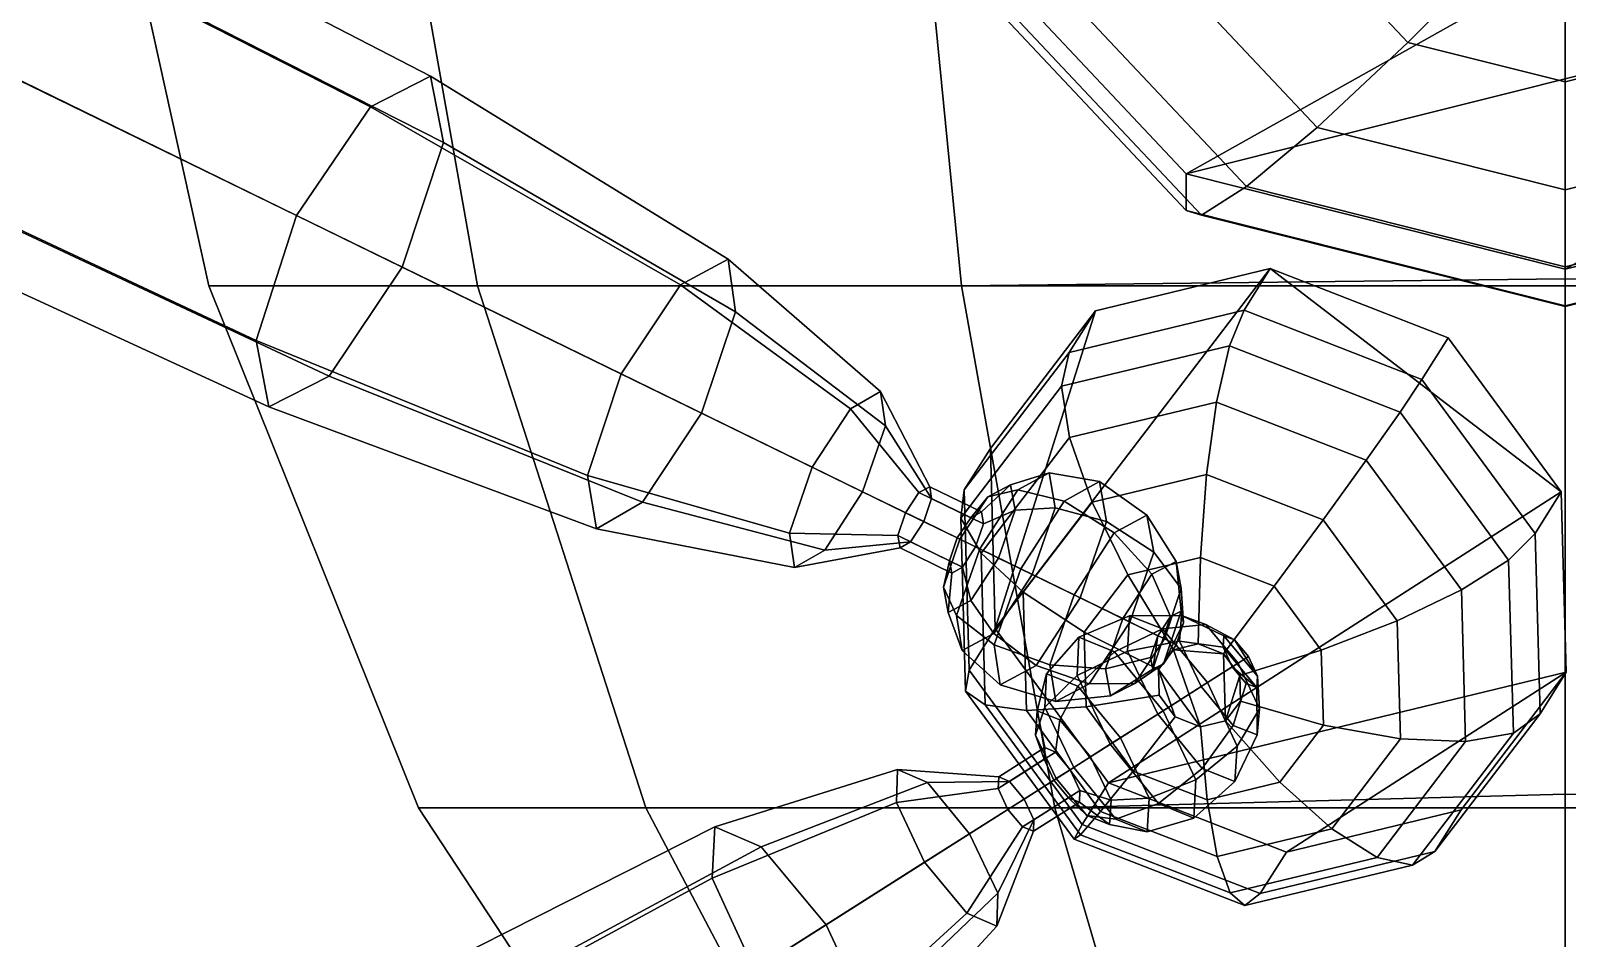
# Model space of a CAD drawing. Header units: metres. Extents: x -10 to 10, y -2.5 to 10.2.
# Drawn here: x -0.807 to -0.003, y -1.041 to -0.567 of the extents above; entities that cross this region are included whole.
import ezdxf

# ---------------------------------------------------------------- set-up
doc = ezdxf.new("R2010")
doc.units = ezdxf.units.M
for name, color, linetype in [('FOOTBASE', 9, 'CONTINUOUS'), ('FOOTBASE$', 5, 'CONTINUOUS'), ('LEG$D', 17, 'CONTINUOUS'), ('LEG$E', 18, 'CONTINUOUS'), ('THORAX', 15, 'CONTINUOUS')]:
    doc.layers.add(name, color=color, linetype=linetype)

msp = doc.modelspace()

# ---------------------------------------------------------------- linework, layer by layer
at = {"layer": 'FOOTBASE', "color": 9}
for points in [[(-0.004413, -0.170085, -0.776686), (-0.325005, -0.511234, -0.70495), (-0.20255, -0.641537, -0.677549), (0.316179, -0.350165, -0.738819)], [(0.316179, -0.350165, -0.738819), (-0.20255, -0.641537, -0.677549), (0.316179, -0.511234, -0.70495)], [(-0.137591, -0.518542, -0.973495), (-0.050038, -0.499655, -0.992898), (-0.032611, -0.518202, -0.988997), (-0.086721, -0.572669, -0.962111)], [(-0.325005, -0.530368, -0.795965), (-0.20255, -0.66068, -0.768564), (-0.20255, -0.641537, -0.677549), (-0.325005, -0.511234, -0.70495)], [(-0.004413, -0.691314, -0.667083), (0.316179, -0.511234, -0.70495), (-0.20255, -0.641537, -0.677549)], [(0.193724, -0.641537, -0.677549), (0.316179, -0.511234, -0.70495), (-0.004413, -0.691314, -0.667083)], [(-0.214356, -0.531862, -0.941084), (-0.137591, -0.518542, -0.973495), (-0.086721, -0.572669, -0.962111), (-0.134165, -0.617197, -0.923138)], [(-0.086721, -0.572669, -0.962111), (-0.032611, -0.518202, -0.988997), (-0.004413, -0.525286, -0.987511), (-0.004413, -0.593348, -0.957761)], [(-0.004413, -0.593348, -0.957761), (-0.004413, -0.525286, -0.987511), (0.023785, -0.518202, -0.988997), (0.077896, -0.572669, -0.962111)], [(-0.325005, -0.530368, -0.795965), (-0.312018, -0.538025, -0.848572), (-0.194524, -0.663057, -0.822279), (-0.20255, -0.66068, -0.768564)], [(-0.312018, -0.538025, -0.848572), (-0.274112, -0.53854, -0.898283), (-0.171096, -0.648157, -0.875233), (-0.194524, -0.663057, -0.822279)], [(-0.274112, -0.53854, -0.898283), (-0.214356, -0.531862, -0.941084), (-0.134165, -0.617197, -0.923138), (-0.171096, -0.648157, -0.875233)], [(-0.134165, -0.617197, -0.923138), (-0.086721, -0.572669, -0.962111), (-0.004413, -0.593348, -0.957761), (-0.004413, -0.649789, -0.916287)], [(-0.004413, -0.649789, -0.916287), (-0.004413, -0.593348, -0.957761), (0.077896, -0.572669, -0.962111), (0.125339, -0.617197, -0.923138)], [(-0.171096, -0.648157, -0.875233), (-0.134165, -0.617197, -0.923138), (-0.004413, -0.649789, -0.916287), (-0.004413, -0.690031, -0.86643)], [(-0.004413, -0.690031, -0.86643), (-0.004413, -0.649789, -0.916287), (0.125339, -0.617197, -0.923138), (0.16227, -0.648157, -0.875233)], [(-0.20255, -0.66068, -0.768564), (-0.004413, -0.710456, -0.758098), (-0.004413, -0.691314, -0.667083), (-0.20255, -0.641537, -0.677549)], [(-0.004413, -0.710456, -0.758098), (0.193724, -0.66068, -0.768564), (0.193724, -0.641537, -0.677549), (-0.004413, -0.691314, -0.667083)], [(-0.194524, -0.663057, -0.822279), (-0.171096, -0.648157, -0.875233), (-0.004413, -0.690031, -0.86643), (-0.004413, -0.710811, -0.812237)], [(-0.004413, -0.710811, -0.812237), (-0.004413, -0.690031, -0.86643), (0.16227, -0.648157, -0.875233), (0.185698, -0.663057, -0.822279)], [(-0.20255, -0.66068, -0.768564), (-0.194524, -0.663057, -0.822279), (-0.004413, -0.710811, -0.812237), (-0.004413, -0.710456, -0.758098)], [(-0.004413, -0.710456, -0.758098), (-0.004413, -0.710811, -0.812237), (0.185698, -0.663057, -0.822279), (0.193724, -0.66068, -0.768564)]]:
    msp.add_3dface(points, dxfattribs=at)
at = {"layer": 'FOOTBASE$', "color": 5}
for points in [[(-0.158626, -0.691017, -0.735444), (-0.302369, -0.879377, -0.615218), (-0.243257, -0.960035, -0.597908), (-0.006469, -0.80787, -0.729206)], [(-0.302369, -0.879377, -0.615218), (-0.158626, -0.691017, -0.735444), (-0.250064, -0.713117, -0.700221)], [(-0.172347, -0.71279, -0.783492), (-0.263785, -0.734884, -0.748267), (-0.250064, -0.713117, -0.700221), (-0.158626, -0.691017, -0.735444)], [(-0.079302, -0.748986, -0.794563), (-0.172347, -0.71279, -0.783492), (-0.158626, -0.691017, -0.735444), (-0.065581, -0.727212, -0.746516)], [(-0.065581, -0.727212, -0.746516), (-0.158626, -0.691017, -0.735444), (-0.006469, -0.80787, -0.729206)], [(-0.263785, -0.734884, -0.748267), (-0.31869, -0.806833, -0.702345), (-0.304969, -0.785059, -0.654299), (-0.250064, -0.713117, -0.700221)], [(-0.304969, -0.785059, -0.654299), (-0.302369, -0.879377, -0.615218), (-0.250064, -0.713117, -0.700221)], [(-0.172347, -0.71279, -0.783492), (-0.180003, -0.731389, -0.808338), (-0.267737, -0.75259, -0.774541), (-0.263785, -0.734884, -0.748267)], [(-0.079302, -0.748986, -0.794563), (-0.090727, -0.76612, -0.81896), (-0.180003, -0.731389, -0.808338), (-0.172347, -0.71279, -0.783492)], [(-0.02019, -0.829637, -0.777252), (-0.079302, -0.748986, -0.794563), (-0.065581, -0.727212, -0.746516), (-0.006469, -0.80787, -0.729206)], [(-0.263785, -0.734884, -0.748267), (-0.267737, -0.75259, -0.774541), (-0.320418, -0.821625, -0.730478), (-0.31869, -0.806833, -0.702345)], [(-0.180003, -0.731389, -0.808338), (-0.186699, -0.760849, -0.826048), (-0.263621, -0.779433, -0.796416), (-0.267737, -0.75259, -0.774541)], [(-0.090727, -0.76612, -0.81896), (-0.108424, -0.791295, -0.835362), (-0.186699, -0.760849, -0.826048), (-0.180003, -0.731389, -0.808338)], [(-0.267737, -0.75259, -0.774541), (-0.263621, -0.779433, -0.796416), (-0.30981, -0.839962, -0.757784), (-0.320418, -0.821625, -0.730478)], [(-0.02019, -0.829637, -0.777252), (-0.034009, -0.843507, -0.802351), (-0.090727, -0.76612, -0.81896), (-0.079302, -0.748986, -0.794563)], [(-0.186699, -0.760849, -0.826048), (-0.19189, -0.79877, -0.835189), (-0.251769, -0.813242, -0.812122), (-0.263621, -0.779433, -0.796416)], [(-0.108424, -0.791295, -0.835362), (-0.130958, -0.822473, -0.842437), (-0.19189, -0.79877, -0.835189), (-0.186699, -0.760849, -0.826048)], [(-0.034009, -0.843507, -0.802351), (-0.058695, -0.859147, -0.8208), (-0.108424, -0.791295, -0.835362), (-0.090727, -0.76612, -0.81896)], [(-0.31869, -0.806833, -0.702345), (-0.316089, -0.901144, -0.663265), (-0.302369, -0.879377, -0.615218), (-0.304969, -0.785059, -0.654299)], [(-0.263621, -0.779433, -0.796416), (-0.251769, -0.813242, -0.812122), (-0.287724, -0.860358, -0.782049), (-0.30981, -0.839962, -0.757784)], [(-0.058695, -0.859147, -0.8208), (-0.092248, -0.875295, -0.831102), (-0.130958, -0.822473, -0.842437), (-0.108424, -0.791295, -0.835362)], [(-0.19189, -0.79877, -0.835189), (-0.195157, -0.842093, -0.835018), (-0.233142, -0.851273, -0.820386), (-0.251769, -0.813242, -0.812122)], [(-0.130958, -0.822473, -0.842437), (-0.156505, -0.857131, -0.839617), (-0.195157, -0.842093, -0.835018), (-0.19189, -0.79877, -0.835189)], [(-0.31869, -0.806833, -0.702345), (-0.320418, -0.821625, -0.730478), (-0.317923, -0.912114, -0.692982), (-0.316089, -0.901144, -0.663265)], [(-0.006469, -0.80787, -0.729206), (-0.243257, -0.960035, -0.597908), (-0.003869, -0.902181, -0.690125)], [(-0.017589, -0.923954, -0.738172), (-0.02019, -0.829637, -0.777252), (-0.006469, -0.80787, -0.729206), (-0.003869, -0.902181, -0.690125)], [(-0.251769, -0.813242, -0.812122), (-0.233142, -0.851273, -0.820386), (-0.255951, -0.881161, -0.801309), (-0.287724, -0.860358, -0.782049)], [(-0.320418, -0.821625, -0.730478), (-0.30981, -0.839962, -0.757784), (-0.307622, -0.9193, -0.724908), (-0.317923, -0.912114, -0.692982)], [(-0.092248, -0.875295, -0.831102), (-0.131949, -0.890637, -0.832426), (-0.156505, -0.857131, -0.839617), (-0.130958, -0.822473, -0.842437)], [(-0.017589, -0.923954, -0.738172), (-0.031514, -0.933997, -0.764854), (-0.034009, -0.843507, -0.802351), (-0.02019, -0.829637, -0.777252)], [(-0.30981, -0.839962, -0.757784), (-0.287724, -0.860358, -0.782049), (-0.286021, -0.92212, -0.756457), (-0.307622, -0.9193, -0.724908)], [(-0.195157, -0.842093, -0.835018), (-0.196236, -0.88731, -0.82555), (-0.209249, -0.890449, -0.820537), (-0.233142, -0.851273, -0.820386)], [(-0.156505, -0.857131, -0.839617), (-0.182994, -0.892457, -0.827126), (-0.196236, -0.88731, -0.82555), (-0.195157, -0.842093, -0.835018)], [(-0.233142, -0.851273, -0.820386), (-0.209249, -0.890449, -0.820537), (-0.217063, -0.900687, -0.814002), (-0.255951, -0.881161, -0.801309)], [(-0.031514, -0.933997, -0.764854), (-0.056508, -0.938485, -0.787923), (-0.058695, -0.859147, -0.8208), (-0.034009, -0.843507, -0.802351)], [(-0.131949, -0.890637, -0.832426), (-0.174582, -0.903935, -0.824662), (-0.182994, -0.892457, -0.827126), (-0.156505, -0.857131, -0.839617)], [(-0.056508, -0.938485, -0.787923), (-0.090545, -0.937057, -0.805511), (-0.092248, -0.875295, -0.831102), (-0.058695, -0.859147, -0.8208)], [(-0.287724, -0.860358, -0.782049), (-0.255951, -0.881161, -0.801309), (-0.25487, -0.920336, -0.785074), (-0.286021, -0.92212, -0.756457)], [(-0.090545, -0.937057, -0.805511), (-0.130869, -0.929813, -0.816192), (-0.131949, -0.890637, -0.832426), (-0.092248, -0.875295, -0.831102)], [(-0.316089, -0.901144, -0.663265), (-0.256977, -0.981801, -0.645955), (-0.243257, -0.960035, -0.597908), (-0.302369, -0.879377, -0.615218)], [(-0.255951, -0.881161, -0.801309), (-0.217063, -0.900687, -0.814002), (-0.216693, -0.914108, -0.80844), (-0.25487, -0.920336, -0.785074)], [(-0.209249, -0.890449, -0.820537), (-0.195038, -0.930742, -0.807553), (-0.217063, -0.900687, -0.814002)], [(-0.196236, -0.88731, -0.82555), (-0.182994, -0.892457, -0.827126), (-0.209249, -0.890449, -0.820537)], [(-0.182994, -0.892457, -0.827126), (-0.182025, -0.927595, -0.812565), (-0.195038, -0.930742, -0.807553), (-0.209249, -0.890449, -0.820537)], [(-0.130869, -0.929813, -0.816192), (-0.174212, -0.917356, -0.8191), (-0.174582, -0.903935, -0.824662), (-0.131949, -0.890637, -0.832426)], [(-0.182025, -0.927595, -0.812565), (-0.182994, -0.892457, -0.827126), (-0.174582, -0.903935, -0.824662)], [(-0.316089, -0.901144, -0.663265), (-0.317923, -0.912114, -0.692982), (-0.261205, -0.989501, -0.676372), (-0.256977, -0.981801, -0.645955)], [(-0.150211, -0.996223, -0.608979), (-0.003869, -0.902181, -0.690125), (-0.243257, -0.960035, -0.597908)], [(-0.216693, -0.914108, -0.80844), (-0.217063, -0.900687, -0.814002), (-0.208281, -0.925586, -0.805977)], [(-0.208281, -0.925586, -0.805977), (-0.217063, -0.900687, -0.814002), (-0.195038, -0.930742, -0.807553)], [(-0.174212, -0.917356, -0.8191), (-0.182025, -0.927595, -0.812565), (-0.174582, -0.903935, -0.824662)], [(-0.058773, -0.97413, -0.644203), (-0.003869, -0.902181, -0.690125), (-0.150211, -0.996223, -0.608979)], [(-0.072494, -0.995896, -0.69225), (-0.017589, -0.923954, -0.738172), (-0.003869, -0.902181, -0.690125), (-0.058773, -0.97413, -0.644203)], [(-0.317923, -0.912114, -0.692982), (-0.307622, -0.9193, -0.724908), (-0.257894, -0.987153, -0.710346), (-0.261205, -0.989501, -0.676372)], [(-0.25487, -0.920336, -0.785074), (-0.216693, -0.914108, -0.80844), (-0.208281, -0.925586, -0.805977), (-0.230314, -0.95385, -0.777883)], [(-0.307622, -0.9193, -0.724908), (-0.286021, -0.92212, -0.756457), (-0.247311, -0.974935, -0.745121), (-0.257894, -0.987153, -0.710346)], [(-0.286021, -0.92212, -0.756457), (-0.25487, -0.920336, -0.785074), (-0.230314, -0.95385, -0.777883), (-0.247311, -0.974935, -0.745121)], [(-0.153677, -0.959701, -0.797114), (-0.182025, -0.927595, -0.812565), (-0.174212, -0.917356, -0.8191), (-0.130869, -0.929813, -0.816192)], [(-0.230314, -0.95385, -0.777883), (-0.208281, -0.925586, -0.805977), (-0.195038, -0.930742, -0.807553), (-0.191662, -0.968881, -0.782482)], [(-0.191662, -0.968881, -0.782482), (-0.195038, -0.930742, -0.807553), (-0.182025, -0.927595, -0.812565), (-0.153677, -0.959701, -0.797114)], [(-0.1265, -0.984165, -0.775437), (-0.153677, -0.959701, -0.797114), (-0.130869, -0.929813, -0.816192), (-0.090545, -0.937057, -0.805511)], [(-0.072494, -0.995896, -0.69225), (-0.084195, -1.00303, -0.720792), (-0.031514, -0.933997, -0.764854), (-0.017589, -0.923954, -0.738172)], [(-0.102697, -0.999015, -0.749291), (-0.1265, -0.984165, -0.775437), (-0.090545, -0.937057, -0.805511), (-0.056508, -0.938485, -0.787923)], [(-0.084195, -1.00303, -0.720792), (-0.102697, -0.999015, -0.749291), (-0.056508, -0.938485, -0.787923), (-0.031514, -0.933997, -0.764854)], [(-0.247311, -0.974935, -0.745121), (-0.230314, -0.95385, -0.777883), (-0.191662, -0.968881, -0.782482), (-0.186379, -0.998637, -0.752371)], [(-0.256977, -0.981801, -0.645955), (-0.163932, -1.018, -0.657026), (-0.150211, -0.996223, -0.608979), (-0.243257, -0.960035, -0.597908)], [(-0.186379, -0.998637, -0.752371), (-0.191662, -0.968881, -0.782482), (-0.153677, -0.959701, -0.797114), (-0.1265, -0.984165, -0.775437)], [(-0.257894, -0.987153, -0.710346), (-0.247311, -0.974935, -0.745121), (-0.186379, -0.998637, -0.752371), (-0.179619, -1.0176, -0.719659)], [(-0.163932, -1.018, -0.657026), (-0.072494, -0.995896, -0.69225), (-0.058773, -0.97413, -0.644203), (-0.150211, -0.996223, -0.608979)], [(-0.256977, -0.981801, -0.645955), (-0.261205, -0.989501, -0.676372), (-0.17193, -1.02423, -0.686995), (-0.163932, -1.018, -0.657026)], [(-0.261205, -0.989501, -0.676372), (-0.257894, -0.987153, -0.710346), (-0.179619, -1.0176, -0.719659), (-0.17193, -1.02423, -0.686995)], [(-0.179619, -1.0176, -0.719659), (-0.186379, -0.998637, -0.752371), (-0.1265, -0.984165, -0.775437), (-0.102697, -0.999015, -0.749291)], [(-0.163932, -1.018, -0.657026), (-0.17193, -1.02423, -0.686995), (-0.084195, -1.00303, -0.720792), (-0.072494, -0.995896, -0.69225)], [(-0.17193, -1.02423, -0.686995), (-0.179619, -1.0176, -0.719659), (-0.102697, -0.999015, -0.749291), (-0.084195, -1.00303, -0.720792)]]:
    msp.add_3dface(points, dxfattribs=at)
at = {"layer": 'LEG$D', "color": 17}
for points in [[(-0.629051, -0.606407, -0.816219), (-0.875813, -0.481071, -0.733701), (-0.84059, -0.464895, -0.668417), (-0.597676, -0.590364, -0.756148)], [(-0.597676, -0.590364, -0.756148), (-0.84059, -0.464895, -0.668417), (-0.834203, -0.50139, -0.602746), (-0.590912, -0.62503, -0.693979)], [(-0.66772, -0.663242, -0.841311), (-0.917475, -0.541305, -0.760633), (-0.875813, -0.481071, -0.733701), (-0.629051, -0.606407, -0.816219)], [(-0.590912, -0.62503, -0.693979), (-0.834203, -0.50139, -0.602746), (-0.858624, -0.570041, -0.575428), (-0.6124, -0.690254, -0.66726)], [(-0.688753, -0.728689, -0.816221), (-0.939347, -0.611201, -0.733703), (-0.917475, -0.541305, -0.760633), (-0.66772, -0.663242, -0.841311)], [(-0.6124, -0.690254, -0.66726), (-0.858624, -0.570041, -0.575428), (-0.897737, -0.631519, -0.602748), (-0.650614, -0.747312, -0.693981)], [(-0.466982, -0.699524, -0.871464), (-0.629051, -0.606407, -0.816219), (-0.597676, -0.590364, -0.756148), (-0.442114, -0.686101, -0.820965)], [(-0.442114, -0.686101, -0.820965), (-0.597676, -0.590364, -0.756148), (-0.590912, -0.62503, -0.693979), (-0.438156, -0.7136, -0.768785)], [(-0.498032, -0.746088, -0.892255), (-0.66772, -0.663242, -0.841311), (-0.629051, -0.606407, -0.816219), (-0.466982, -0.699524, -0.871464)], [(-0.682107, -0.763297, -0.756151), (-0.93044, -0.648926, -0.66842), (-0.939347, -0.611201, -0.733703), (-0.688753, -0.728689, -0.816221)], [(-0.438156, -0.7136, -0.768785), (-0.590912, -0.62503, -0.693979), (-0.6124, -0.690254, -0.66726), (-0.456045, -0.76659, -0.745862)], [(-0.650614, -0.747312, -0.693981), (-0.897737, -0.631519, -0.602748), (-0.93044, -0.648926, -0.66842), (-0.682107, -0.763297, -0.756151)], [(-0.515652, -0.799209, -0.871466), (-0.688753, -0.728689, -0.816221), (-0.66772, -0.663242, -0.841311), (-0.498032, -0.746088, -0.892255)], [(-0.456045, -0.76659, -0.745862), (-0.6124, -0.690254, -0.66726), (-0.650614, -0.747312, -0.693981), (-0.486825, -0.813285, -0.768787)], [(-0.378149, -0.764333, -0.862201), (-0.466982, -0.699524, -0.871464), (-0.442114, -0.686101, -0.820965), (-0.362421, -0.755325, -0.828418)], [(-0.362421, -0.755325, -0.828418), (-0.442114, -0.686101, -0.820965), (-0.438156, -0.7136, -0.768785), (-0.359809, -0.773289, -0.793936)], [(-0.398156, -0.794851, -0.875969), (-0.498032, -0.746088, -0.892255), (-0.466982, -0.699524, -0.871464), (-0.378149, -0.764333, -0.862201)], [(-0.359809, -0.773289, -0.793936), (-0.438156, -0.7136, -0.768785), (-0.456045, -0.76659, -0.745862), (-0.371803, -0.807719, -0.778788)], [(-0.510943, -0.827077, -0.820968), (-0.682107, -0.763297, -0.756151), (-0.688753, -0.728689, -0.816221), (-0.515652, -0.799209, -0.871466)], [(-0.409916, -0.829397, -0.862202), (-0.515652, -0.799209, -0.871466), (-0.498032, -0.746088, -0.892255), (-0.398156, -0.794851, -0.875969)], [(-0.486825, -0.813285, -0.768787), (-0.650614, -0.747312, -0.693981), (-0.682107, -0.763297, -0.756151), (-0.510943, -0.827077, -0.820968)], [(-0.342301, -0.80813, -0.83352), (-0.378149, -0.764333, -0.862201), (-0.362421, -0.755325, -0.828418), (-0.336557, -0.80514, -0.821687)], [(-0.336557, -0.80514, -0.821687), (-0.362421, -0.755325, -0.828418), (-0.359809, -0.773289, -0.793936), (-0.335663, -0.811372, -0.809511)], [(-0.371803, -0.807719, -0.778788), (-0.456045, -0.76659, -0.745862), (-0.486825, -0.813285, -0.768787), (-0.391575, -0.838353, -0.793938)], [(-0.349287, -0.818711, -0.838204), (-0.398156, -0.794851, -0.875969), (-0.378149, -0.764333, -0.862201), (-0.342301, -0.80813, -0.83352)], [(-0.335663, -0.811372, -0.809511), (-0.359809, -0.773289, -0.793936), (-0.371803, -0.807719, -0.778788), (-0.339734, -0.823376, -0.80426)], [(-0.353333, -0.830728, -0.83352), (-0.409916, -0.829397, -0.862202), (-0.398156, -0.794851, -0.875969), (-0.349287, -0.818711, -0.838204)], [(-0.407347, -0.84734, -0.82842), (-0.510943, -0.827077, -0.820968), (-0.515652, -0.799209, -0.871466), (-0.409916, -0.829397, -0.862202)], [(-0.306345, -0.810404, -0.836663), (-0.294432, -0.804096, -0.812202), (-0.27426, -0.797803, -0.808831), (-0.290536, -0.806707, -0.843176)], [(-0.294432, -0.804096, -0.812202), (-0.29207, -0.817375, -0.787139), (-0.271113, -0.816192, -0.773731), (-0.27426, -0.797803, -0.808831)], [(-0.290536, -0.806707, -0.843176), (-0.27426, -0.797803, -0.808831), (-0.247837, -0.802376, -0.802935), (-0.266315, -0.812645, -0.842444)], [(-0.27426, -0.797803, -0.808831), (-0.271113, -0.816192, -0.773731), (-0.2443, -0.823396, -0.762634), (-0.247837, -0.802376, -0.802935)], [(-0.266315, -0.812645, -0.842444), (-0.247837, -0.802376, -0.802935), (-0.223065, -0.819938, -0.796162), (-0.240224, -0.82925, -0.832074)], [(-0.247837, -0.802376, -0.802935), (-0.2443, -0.823396, -0.762634), (-0.219554, -0.839343, -0.759593), (-0.223065, -0.819938, -0.796162)], [(-0.339734, -0.823376, -0.80426), (-0.371803, -0.807719, -0.778788), (-0.391575, -0.838353, -0.793938), (-0.346696, -0.833969, -0.809511)], [(-0.349287, -0.818711, -0.838204), (-0.342301, -0.80813, -0.83352), (-0.315239, -0.821344, -0.824802), (-0.322258, -0.831909, -0.829478)], [(-0.342301, -0.80813, -0.83352), (-0.336557, -0.80514, -0.821687), (-0.309558, -0.818322, -0.813109), (-0.315239, -0.821344, -0.824802)], [(-0.336557, -0.80514, -0.821687), (-0.335663, -0.811372, -0.809511), (-0.308545, -0.824612, -0.800988), (-0.309558, -0.818322, -0.813109)], [(-0.322258, -0.831909, -0.829478), (-0.315239, -0.821344, -0.824802), (-0.306345, -0.810404, -0.836663), (-0.320841, -0.8326, -0.846566)], [(-0.320841, -0.8326, -0.846566), (-0.306345, -0.810404, -0.836663), (-0.290536, -0.806707, -0.843176), (-0.310505, -0.837645, -0.857143)], [(-0.315239, -0.821344, -0.824802), (-0.309558, -0.818322, -0.813109), (-0.294432, -0.804096, -0.812202), (-0.306345, -0.810404, -0.836663)], [(-0.310505, -0.837645, -0.857143), (-0.290536, -0.806707, -0.843176), (-0.266315, -0.812645, -0.842444), (-0.289088, -0.848103, -0.858525)], [(-0.309558, -0.818322, -0.813109), (-0.308545, -0.824612, -0.800988), (-0.29207, -0.817375, -0.787139), (-0.294432, -0.804096, -0.812202)], [(-0.391575, -0.838353, -0.793938), (-0.486825, -0.813285, -0.768787), (-0.510943, -0.827077, -0.820968), (-0.407347, -0.84734, -0.82842)], [(-0.353333, -0.830728, -0.83352), (-0.349287, -0.818711, -0.838204), (-0.322258, -0.831909, -0.829478), (-0.326271, -0.84394, -0.824802)], [(-0.335663, -0.811372, -0.809511), (-0.339734, -0.823376, -0.80426), (-0.312701, -0.836575, -0.795886), (-0.308545, -0.824612, -0.800988)], [(-0.308545, -0.824612, -0.800988), (-0.312701, -0.836575, -0.795886), (-0.300643, -0.842463, -0.776612), (-0.29207, -0.817375, -0.787139)], [(-0.29207, -0.817375, -0.787139), (-0.300643, -0.842463, -0.776612), (-0.283068, -0.851043, -0.759008), (-0.271113, -0.816192, -0.773731)], [(-0.289088, -0.848103, -0.858525), (-0.266315, -0.812645, -0.842444), (-0.240224, -0.82925, -0.832074), (-0.261182, -0.861727, -0.84671)], [(-0.271113, -0.816192, -0.773731), (-0.283068, -0.851043, -0.759008), (-0.257989, -0.863287, -0.745753), (-0.2443, -0.823396, -0.762634)], [(-0.339734, -0.823376, -0.80426), (-0.346696, -0.833969, -0.809511), (-0.319577, -0.847208, -0.800988), (-0.312701, -0.836575, -0.795886)], [(-0.2443, -0.823396, -0.762634), (-0.257989, -0.863287, -0.745753), (-0.231979, -0.875987, -0.744293), (-0.219554, -0.839343, -0.759593)], [(-0.240224, -0.82925, -0.832074), (-0.223065, -0.819938, -0.796162), (-0.207884, -0.844294, -0.791671), (-0.220529, -0.850848, -0.817182)], [(-0.223065, -0.819938, -0.796162), (-0.219554, -0.839343, -0.759593), (-0.205116, -0.858373, -0.765822), (-0.207884, -0.844294, -0.791671)], [(-0.352158, -0.837097, -0.821687), (-0.407347, -0.84734, -0.82842), (-0.409916, -0.829397, -0.862202), (-0.353333, -0.830728, -0.83352)], [(-0.346696, -0.833969, -0.809511), (-0.391575, -0.838353, -0.793938), (-0.407347, -0.84734, -0.82842), (-0.352158, -0.837097, -0.821687)], [(-0.352158, -0.837097, -0.821687), (-0.353333, -0.830728, -0.83352), (-0.326271, -0.84394, -0.824802), (-0.32516, -0.850279, -0.813109)], [(-0.346696, -0.833969, -0.809511), (-0.352158, -0.837097, -0.821687), (-0.32516, -0.850279, -0.813109), (-0.319577, -0.847208, -0.800988)], [(-0.326271, -0.84394, -0.824802), (-0.322258, -0.831909, -0.829478), (-0.320841, -0.8326, -0.846566), (-0.329427, -0.85768, -0.836664)], [(-0.329427, -0.85768, -0.836664), (-0.320841, -0.8326, -0.846566), (-0.310505, -0.837645, -0.857143), (-0.322618, -0.872419, -0.843178)], [(-0.261182, -0.861727, -0.84671), (-0.240224, -0.82925, -0.832074), (-0.220529, -0.850848, -0.817182), (-0.235748, -0.874145, -0.827638)], [(-0.322618, -0.872419, -0.843178), (-0.310505, -0.837645, -0.857143), (-0.289088, -0.848103, -0.858525), (-0.30304, -0.887866, -0.842446)], [(-0.312701, -0.836575, -0.795886), (-0.319577, -0.847208, -0.800988), (-0.315151, -0.864651, -0.78714), (-0.300643, -0.842463, -0.776612)], [(-0.300643, -0.842463, -0.776612), (-0.315151, -0.864651, -0.78714), (-0.303195, -0.881903, -0.773732), (-0.283068, -0.851043, -0.759008)], [(-0.219554, -0.839343, -0.759593), (-0.231979, -0.875987, -0.744293), (-0.213965, -0.884781, -0.755026), (-0.205116, -0.858373, -0.765822)], [(-0.32516, -0.850279, -0.813109), (-0.326271, -0.84394, -0.824802), (-0.329427, -0.85768, -0.836664), (-0.327074, -0.870954, -0.812203)], [(-0.319577, -0.847208, -0.800988), (-0.32516, -0.850279, -0.813109), (-0.327074, -0.870954, -0.812203), (-0.315151, -0.864651, -0.78714)], [(-0.283068, -0.851043, -0.759008), (-0.303195, -0.881903, -0.773732), (-0.281025, -0.898616, -0.762635), (-0.257989, -0.863287, -0.745753)], [(-0.30304, -0.887866, -0.842446), (-0.289088, -0.848103, -0.858525), (-0.261182, -0.861727, -0.84671), (-0.273901, -0.898227, -0.832075)], [(-0.235748, -0.874145, -0.827638), (-0.220529, -0.850848, -0.817182), (-0.210789, -0.873095, -0.802353), (-0.21739, -0.883108, -0.806866)], [(-0.220529, -0.850848, -0.817182), (-0.207884, -0.844294, -0.791671), (-0.205276, -0.870304, -0.791403), (-0.210789, -0.873095, -0.802353)], [(-0.207884, -0.844294, -0.791671), (-0.205116, -0.858373, -0.765822), (-0.204055, -0.876382, -0.780366), (-0.205276, -0.870304, -0.791403)], [(-0.327074, -0.870954, -0.812203), (-0.329427, -0.85768, -0.836664), (-0.322618, -0.872419, -0.843178), (-0.319631, -0.89073, -0.808832)], [(-0.205116, -0.858373, -0.765822), (-0.213965, -0.884781, -0.755026), (-0.207865, -0.88776, -0.775765), (-0.204055, -0.876382, -0.780366)], [(-0.315151, -0.864651, -0.78714), (-0.327074, -0.870954, -0.812203), (-0.319631, -0.89073, -0.808832), (-0.303195, -0.881903, -0.773732)], [(-0.257989, -0.863287, -0.745753), (-0.281025, -0.898616, -0.762635), (-0.253231, -0.90832, -0.759595), (-0.231979, -0.875987, -0.744293)], [(-0.273901, -0.898227, -0.832075), (-0.261182, -0.861727, -0.84671), (-0.235748, -0.874145, -0.827638), (-0.244759, -0.900475, -0.817183)], [(-0.319631, -0.89073, -0.808832), (-0.322618, -0.872419, -0.843178), (-0.30304, -0.887866, -0.842446), (-0.299773, -0.908753, -0.802937)], [(-0.244759, -0.900475, -0.817183), (-0.235748, -0.874145, -0.827638), (-0.21739, -0.883108, -0.806866), (-0.221226, -0.894472, -0.802354)], [(-0.220036, -0.900537, -0.791404), (-0.210789, -0.873095, -0.802353), (-0.205276, -0.870304, -0.791403), (-0.214492, -0.89776, -0.780366)], [(-0.210789, -0.873095, -0.802353), (-0.220036, -0.900537, -0.791404), (-0.21739, -0.883108, -0.806866)], [(-0.214492, -0.89776, -0.780366), (-0.205276, -0.870304, -0.791403), (-0.204055, -0.876382, -0.780366)], [(-0.303195, -0.881903, -0.773732), (-0.319631, -0.89073, -0.808832), (-0.299773, -0.908753, -0.802937), (-0.281025, -0.898616, -0.762635)], [(-0.231979, -0.875987, -0.744293), (-0.253231, -0.90832, -0.759595), (-0.229346, -0.908, -0.765823), (-0.213965, -0.884781, -0.755026)], [(-0.221226, -0.894472, -0.802354), (-0.21739, -0.883108, -0.806866), (-0.220036, -0.900537, -0.791404)], [(-0.207865, -0.88776, -0.775765), (-0.214492, -0.89776, -0.780366), (-0.204055, -0.876382, -0.780366)], [(-0.299773, -0.908753, -0.802937), (-0.30304, -0.887866, -0.842446), (-0.273901, -0.898227, -0.832075), (-0.270691, -0.917486, -0.796163)], [(-0.213965, -0.884781, -0.755026), (-0.229346, -0.908, -0.765823), (-0.214492, -0.89776, -0.780366), (-0.207865, -0.88776, -0.775765)], [(-0.281025, -0.898616, -0.762635), (-0.299773, -0.908753, -0.802937), (-0.270691, -0.917486, -0.796163), (-0.253231, -0.90832, -0.759595)], [(-0.270691, -0.917486, -0.796163), (-0.273901, -0.898227, -0.832075), (-0.244759, -0.900475, -0.817183), (-0.24215, -0.914475, -0.791672)], [(-0.24215, -0.914475, -0.791672), (-0.244759, -0.900475, -0.817183), (-0.221226, -0.894472, -0.802354), (-0.220036, -0.900537, -0.791404)], [(-0.229346, -0.908, -0.765823), (-0.24215, -0.914475, -0.791672), (-0.220036, -0.900537, -0.791404), (-0.214492, -0.89776, -0.780366)], [(-0.253231, -0.90832, -0.759595), (-0.270691, -0.917486, -0.796163), (-0.24215, -0.914475, -0.791672), (-0.229346, -0.908, -0.765823)]]:
    msp.add_3dface(points, dxfattribs=at)
at = {"layer": 'LEG$E', "color": 18}
for points in [[(-0.259624, -0.903903, -0.799387), (-0.258753, -0.883894, -0.761957), (-0.232294, -0.872601, -0.75554), (-0.233283, -0.891071, -0.789562)], [(-0.258753, -0.883894, -0.761957), (-0.24003, -0.891459, -0.723776), (-0.214888, -0.879388, -0.720895), (-0.232294, -0.872601, -0.75554)], [(-0.233283, -0.891071, -0.789562), (-0.232294, -0.872601, -0.75554), (-0.205105, -0.872421, -0.751285), (-0.206083, -0.885879, -0.775454)], [(-0.232294, -0.872601, -0.75554), (-0.214888, -0.879388, -0.720895), (-0.192366, -0.877166, -0.726796), (-0.205105, -0.872421, -0.751285)], [(-0.206083, -0.885879, -0.775454), (-0.205105, -0.872421, -0.751285), (-0.182813, -0.88321, -0.751032), (-0.183294, -0.889044, -0.761405)], [(-0.205105, -0.872421, -0.751285), (-0.192366, -0.877166, -0.726796), (-0.177301, -0.885238, -0.740575), (-0.182813, -0.88321, -0.751032)], [(-0.24003, -0.891459, -0.723776), (-0.214611, -0.922288, -0.707782), (-0.191464, -0.907586, -0.706399), (-0.214888, -0.879388, -0.720895)], [(-0.214888, -0.879388, -0.720895), (-0.191464, -0.907586, -0.706399), (-0.175434, -0.897403, -0.716568), (-0.192366, -0.877166, -0.726796)], [(-0.192366, -0.877166, -0.726796), (-0.175434, -0.897403, -0.716568), (-0.170004, -0.893954, -0.736216), (-0.177301, -0.885238, -0.740575)], [(-0.165723, -0.910114, -0.751032), (-0.183294, -0.889044, -0.761405), (-0.182813, -0.88321, -0.751032), (-0.165216, -0.904263, -0.740575)], [(-0.165216, -0.904263, -0.740575), (-0.182813, -0.88321, -0.751032), (-0.177301, -0.885238, -0.740575)], [(-0.276425, -0.920514, -0.800081), (-0.275545, -0.902959, -0.767542), (-0.258753, -0.883894, -0.761957), (-0.259624, -0.903903, -0.799387)], [(-0.275545, -0.902959, -0.767542), (-0.259139, -0.909535, -0.734289), (-0.24003, -0.891459, -0.723776), (-0.258753, -0.883894, -0.761957)], [(-0.242288, -0.939867, -0.814622), (-0.259624, -0.903903, -0.799387), (-0.233283, -0.891071, -0.789562), (-0.217454, -0.924092, -0.803429)], [(-0.259139, -0.909535, -0.734289), (-0.23693, -0.936465, -0.72034), (-0.214611, -0.922288, -0.707782), (-0.24003, -0.891459, -0.723776)], [(-0.217454, -0.924092, -0.803429), (-0.233283, -0.891071, -0.789562), (-0.206083, -0.885879, -0.775454), (-0.194819, -0.909715, -0.78536)], [(-0.194819, -0.909715, -0.78536), (-0.206083, -0.885879, -0.775454), (-0.183294, -0.889044, -0.761405), (-0.178482, -0.899338, -0.765681)], [(-0.183294, -0.889044, -0.761405), (-0.165723, -0.910114, -0.751032), (-0.178482, -0.899338, -0.765681)], [(-0.170004, -0.893954, -0.736216), (-0.165216, -0.904263, -0.740575), (-0.177301, -0.885238, -0.740575)], [(-0.17803, -0.930043, -0.775455), (-0.194819, -0.909715, -0.78536), (-0.178482, -0.899338, -0.765681), (-0.17121, -0.908069, -0.761406)], [(-0.191464, -0.907586, -0.706399), (-0.175896, -0.940772, -0.720896), (-0.164313, -0.921331, -0.726797), (-0.175434, -0.897403, -0.716568)], [(-0.17121, -0.908069, -0.761406), (-0.178482, -0.899338, -0.765681), (-0.165723, -0.910114, -0.751032)], [(-0.175434, -0.897403, -0.716568), (-0.164313, -0.921331, -0.726797), (-0.165216, -0.904263, -0.740575), (-0.170004, -0.893954, -0.736216)], [(-0.281278, -0.935109, -0.79391), (-0.280465, -0.922364, -0.770736), (-0.275545, -0.902959, -0.767542), (-0.276425, -0.920514, -0.800081)], [(-0.280465, -0.922364, -0.770736), (-0.268574, -0.927041, -0.746991), (-0.259139, -0.909535, -0.734289), (-0.275545, -0.902959, -0.767542)], [(-0.261349, -0.951973, -0.813313), (-0.276425, -0.920514, -0.800081), (-0.259624, -0.903903, -0.799387), (-0.242288, -0.939867, -0.814622)], [(-0.214611, -0.922288, -0.707782), (-0.19751, -0.9584, -0.723777), (-0.175896, -0.940772, -0.720896), (-0.191464, -0.907586, -0.706399)], [(-0.164313, -0.921331, -0.726797), (-0.165433, -0.934878, -0.751286), (-0.165723, -0.910114, -0.751032), (-0.165216, -0.904263, -0.740575)], [(-0.268574, -0.927041, -0.746991), (-0.25257, -0.9464, -0.737019), (-0.23693, -0.936465, -0.72034), (-0.259139, -0.909535, -0.734289)], [(-0.194293, -0.952456, -0.789564), (-0.217454, -0.924092, -0.803429), (-0.194819, -0.909715, -0.78536), (-0.17803, -0.930043, -0.775455)], [(-0.165433, -0.934878, -0.751286), (-0.17803, -0.930043, -0.775455), (-0.17121, -0.908069, -0.761406), (-0.165723, -0.910114, -0.751032)], [(-0.270545, -0.957816, -0.803293), (-0.281278, -0.935109, -0.79391), (-0.276425, -0.920514, -0.800081), (-0.261349, -0.951973, -0.813313)], [(-0.276856, -0.947712, -0.782673), (-0.276479, -0.941628, -0.771595), (-0.280465, -0.922364, -0.770736), (-0.281278, -0.935109, -0.79391)], [(-0.276479, -0.941628, -0.771595), (-0.270898, -0.94393, -0.760112), (-0.268574, -0.927041, -0.746991), (-0.280465, -0.922364, -0.770736)], [(-0.23693, -0.936465, -0.72034), (-0.221994, -0.968013, -0.73429), (-0.19751, -0.9584, -0.723777), (-0.214611, -0.922288, -0.707782)], [(-0.175896, -0.940772, -0.720896), (-0.177153, -0.959412, -0.755541), (-0.165433, -0.934878, -0.751286), (-0.164313, -0.921331, -0.726797)], [(-0.270898, -0.94393, -0.760112), (-0.263301, -0.953215, -0.755278), (-0.25257, -0.9464, -0.737019), (-0.268574, -0.927041, -0.746991)], [(-0.217104, -0.970844, -0.799389), (-0.242288, -0.939867, -0.814622), (-0.217454, -0.924092, -0.803429), (-0.194293, -0.952456, -0.789564)], [(-0.177153, -0.959412, -0.755541), (-0.194293, -0.952456, -0.789564), (-0.17803, -0.930043, -0.775455), (-0.165433, -0.934878, -0.751286)], [(-0.271807, -0.958618, -0.787103), (-0.276856, -0.947712, -0.782673), (-0.281278, -0.935109, -0.79391), (-0.270545, -0.957816, -0.803293)], [(-0.23928, -0.978991, -0.800083), (-0.261349, -0.951973, -0.813313), (-0.242288, -0.939867, -0.814622), (-0.217104, -0.970844, -0.799389)], [(-0.25257, -0.9464, -0.737019), (-0.24185, -0.969112, -0.746993), (-0.221994, -0.968013, -0.73429), (-0.23693, -0.936465, -0.72034)], [(-0.30094, -0.96301, -0.790932), (-0.300506, -0.95689, -0.779722), (-0.276479, -0.941628, -0.771595), (-0.276856, -0.947712, -0.782673)], [(-0.295861, -0.973896, -0.79537), (-0.30094, -0.96301, -0.790932), (-0.276856, -0.947712, -0.782673), (-0.271807, -0.958618, -0.787103)], [(-0.300506, -0.95689, -0.779722), (-0.295032, -0.959259, -0.768186), (-0.270898, -0.94393, -0.760112), (-0.276479, -0.941628, -0.771595)], [(-0.295032, -0.959259, -0.768186), (-0.287359, -0.968496, -0.763212), (-0.263301, -0.953215, -0.755278), (-0.270898, -0.94393, -0.760112)], [(-0.263301, -0.953215, -0.755278), (-0.258126, -0.964038, -0.760112), (-0.24185, -0.969112, -0.746993), (-0.25257, -0.9464, -0.737019)], [(-0.19751, -0.9584, -0.723777), (-0.198621, -0.978562, -0.761959), (-0.177153, -0.959412, -0.755541), (-0.175896, -0.940772, -0.720896)], [(-0.354071, -0.970238, -0.818105), (-0.450433, -1.00983, -0.826881), (-0.448941, -0.983093, -0.779038), (-0.353546, -0.953074, -0.7861)], [(-0.353546, -0.953074, -0.7861), (-0.448941, -0.983093, -0.779038), (-0.424778, -0.993532, -0.729603), (-0.337748, -0.959871, -0.753431)], [(-0.30094, -0.96301, -0.790932), (-0.354071, -0.970238, -0.818105), (-0.353546, -0.953074, -0.7861), (-0.300506, -0.95689, -0.779722)], [(-0.300506, -0.95689, -0.779722), (-0.353546, -0.953074, -0.7861), (-0.337748, -0.959871, -0.753431), (-0.295032, -0.959259, -0.768186)], [(-0.287359, -0.968496, -0.763212), (-0.282259, -0.979368, -0.768187), (-0.258126, -0.964038, -0.760112), (-0.263301, -0.953215, -0.755278)], [(-0.254554, -0.977182, -0.793911), (-0.270545, -0.957816, -0.803293), (-0.261349, -0.951973, -0.813313), (-0.23928, -0.978991, -0.800083)], [(-0.198621, -0.978562, -0.761959), (-0.217104, -0.970844, -0.799389), (-0.194293, -0.952456, -0.789564), (-0.177153, -0.959412, -0.755541)], [(-0.337748, -0.959871, -0.753431), (-0.424778, -0.993532, -0.729603), (-0.390867, -1.03424, -0.707886), (-0.315898, -0.986625, -0.73908)], [(-0.295861, -0.973896, -0.79537), (-0.339352, -1.00152, -0.831149), (-0.354071, -0.970238, -0.818105), (-0.30094, -0.96301, -0.790932)], [(-0.295032, -0.959259, -0.768186), (-0.337748, -0.959871, -0.753431), (-0.315898, -0.986625, -0.73908), (-0.287359, -0.968496, -0.763212)], [(-0.288166, -0.983119, -0.790933), (-0.295861, -0.973896, -0.79537), (-0.271807, -0.958618, -0.787103), (-0.264083, -0.967823, -0.782673)], [(-0.264083, -0.967823, -0.782673), (-0.271807, -0.958618, -0.787103), (-0.270545, -0.957816, -0.803293), (-0.254554, -0.977182, -0.793911)], [(-0.221994, -0.968013, -0.73429), (-0.223016, -0.985658, -0.767544), (-0.198621, -0.978562, -0.761959), (-0.19751, -0.9584, -0.723777)], [(-0.339352, -1.00152, -0.831149), (-0.428234, -1.05798, -0.846578), (-0.450433, -1.00983, -0.826881), (-0.354071, -0.970238, -0.818105)], [(-0.287359, -0.968496, -0.763212), (-0.315898, -0.986625, -0.73908), (-0.300969, -1.01778, -0.753432), (-0.282259, -0.979368, -0.768187)], [(-0.282441, -0.985329, -0.779722), (-0.288166, -0.983119, -0.790933), (-0.264083, -0.967823, -0.782673), (-0.258415, -0.970067, -0.771595)], [(-0.282259, -0.979368, -0.768187), (-0.282441, -0.985329, -0.779722), (-0.258415, -0.970067, -0.771595), (-0.258126, -0.964038, -0.760112)], [(-0.258415, -0.970067, -0.771595), (-0.264083, -0.967823, -0.782673), (-0.254554, -0.977182, -0.793911), (-0.242671, -0.981864, -0.770737)], [(-0.258126, -0.964038, -0.760112), (-0.258415, -0.970067, -0.771595), (-0.242671, -0.981864, -0.770737), (-0.24185, -0.969112, -0.746993)], [(-0.24185, -0.969112, -0.746993), (-0.242671, -0.981864, -0.770737), (-0.223016, -0.985658, -0.767544), (-0.221994, -0.968013, -0.73429)], [(-0.223016, -0.985658, -0.767544), (-0.23928, -0.978991, -0.800083), (-0.217104, -0.970844, -0.799389), (-0.198621, -0.978562, -0.761959)], [(-0.288166, -0.983119, -0.790933), (-0.317293, -1.02814, -0.818106), (-0.339352, -1.00152, -0.831149), (-0.295861, -0.973896, -0.79537)], [(-0.282259, -0.979368, -0.768187), (-0.300969, -1.01778, -0.753432), (-0.301533, -1.03496, -0.786101), (-0.282441, -0.985329, -0.779722)], [(-0.242671, -0.981864, -0.770737), (-0.254554, -0.977182, -0.793911), (-0.23928, -0.978991, -0.800083), (-0.223016, -0.985658, -0.767544)], [(-0.450433, -1.00983, -0.826881), (-0.605957, -1.0945, -0.774542), (-0.603355, -1.06122, -0.717631), (-0.448941, -0.983093, -0.779038)], [(-0.448941, -0.983093, -0.779038), (-0.603355, -1.06122, -0.717631), (-0.572014, -1.07294, -0.658732), (-0.424778, -0.993532, -0.729603)], [(-0.315898, -0.986625, -0.73908), (-0.390867, -1.03424, -0.707886), (-0.368429, -1.08224, -0.729605), (-0.300969, -1.01778, -0.753432)], [(-0.282441, -0.985329, -0.779722), (-0.301533, -1.03496, -0.786101), (-0.317293, -1.02814, -0.818106), (-0.288166, -0.983119, -0.790933)], [(-0.424778, -0.993532, -0.729603), (-0.572014, -1.07294, -0.658732), (-0.530011, -1.12263, -0.633419), (-0.390867, -1.03424, -0.707886)], [(-0.317293, -1.02814, -0.818106), (-0.394084, -1.09854, -0.826883), (-0.428234, -1.05798, -0.846578), (-0.339352, -1.00152, -0.831149)], [(-0.428234, -1.05798, -0.846578), (-0.579244, -1.1539, -0.798313), (-0.605957, -1.0945, -0.774542), (-0.450433, -1.00983, -0.826881)], [(-0.300969, -1.01778, -0.753432), (-0.368429, -1.08224, -0.729605), (-0.369251, -1.10855, -0.779041), (-0.301533, -1.03496, -0.786101)], [(-0.301533, -1.03496, -0.786101), (-0.369251, -1.10855, -0.779041), (-0.394084, -1.09854, -0.826883), (-0.317293, -1.02814, -0.818106)], [(-0.390867, -1.03424, -0.707886), (-0.530011, -1.12263, -0.633419), (-0.502891, -1.18177, -0.658734), (-0.368429, -1.08224, -0.729605)]]:
    msp.add_3dface(points, dxfattribs=at)
at = {"layer": 'THORAX', "color": 15}
for points in [[(-0.573068, -0.700044, 0.90586), (-0.627969, -0.389724, 0.890343), (-0.781971, -0.389724, 0.488056), (-0.713515, -0.700044, 0.540271)], [(-0.713515, -0.700044, 0.540271), (-0.781971, -0.389724, 0.488056), (-0.781971, -0.389724, -0.049623), (-0.713515, -0.700044, 0.000688)], [(-0.713515, -0.700044, 0.000688), (-0.781971, -0.389724, -0.049623), (-0.627969, -0.389724, -0.538387), (-0.573068, -0.700044, -0.46097)], [(-0.319992, -0.700044, 1.07024), (-0.35046, -0.389724, 1.07139), (-0.627969, -0.389724, 0.890343), (-0.573068, -0.700044, 0.90586)], [(-0.573068, -0.700044, -0.46097), (-0.627969, -0.389724, -0.538387), (-0.35046, -0.389724, -0.793426), (-0.319993, -0.700044, -0.721132)], [(-0.004413, -0.696302, 1.09992), (-0.004413, -0.391741, 1.1007), (-0.35046, -0.389724, 1.07139), (-0.319992, -0.700044, 1.07024)], [(-0.319993, -0.700044, -0.721132), (-0.35046, -0.389724, -0.793426), (-0.004413, -0.389724, -0.851501), (-0.004413, -0.700044, -0.796096)], [(-0.004413, -0.700044, -0.796096), (-0.004413, -0.389724, -0.851501), (0.341634, -0.389724, -0.793426), (0.311167, -0.700044, -0.721132)], [(0.311167, -0.700044, 1.07024), (0.341634, -0.389724, 1.07139), (-0.004413, -0.391741, 1.1007), (-0.004413, -0.696302, 1.09992)], [(-0.004413, -0.966031, 0.997771), (-0.004413, -0.696302, 1.09992), (-0.319992, -0.700044, 1.07024), (-0.271184, -0.97318, 0.969225)], [(0.26236, -0.97318, 0.969225), (0.311167, -0.700044, 1.07024), (-0.004413, -0.696302, 1.09992), (-0.004413, -0.966031, 0.997771)], [(-0.485119, -0.97318, 0.828777), (-0.573068, -0.700044, 0.90586), (-0.713515, -0.700044, 0.540271), (-0.603845, -0.97318, 0.513952)], [(-0.603845, -0.97318, 0.513952), (-0.713515, -0.700044, 0.540271), (-0.713515, -0.700044, 0.000688), (-0.603845, -0.97318, 0.087877)], [(-0.603845, -0.97318, 0.087877), (-0.713515, -0.700044, 0.000688), (-0.573068, -0.700044, -0.46097), (-0.485119, -0.97318, -0.327607)], [(-0.271184, -0.97318, 0.969225), (-0.319992, -0.700044, 1.07024), (-0.573068, -0.700044, 0.90586), (-0.485119, -0.97318, 0.828777)], [(-0.485119, -0.97318, -0.327607), (-0.573068, -0.700044, -0.46097), (-0.319993, -0.700044, -0.721132), (-0.271185, -0.97318, -0.605234)], [(-0.271185, -0.97318, -0.605234), (-0.319993, -0.700044, -0.721132), (-0.004413, -0.700044, -0.796096), (-0.004413, -0.97318, -0.695195)], [(-0.004413, -0.97318, -0.695195), (-0.004413, -0.700044, -0.796096), (0.311167, -0.700044, -0.721132), (0.26236, -0.97318, -0.605234)], [(-0.004413, -1.19325, 0.875334), (-0.004413, -0.966031, 0.997771), (-0.271184, -0.97318, 0.969225), (-0.206873, -1.19325, 0.839661)], [(0.198047, -1.19325, 0.839661), (0.26236, -0.97318, 0.969225), (-0.004413, -0.966031, 0.997771), (-0.004413, -1.19325, 0.875334)], [(-0.369234, -1.19325, 0.726701), (-0.485119, -0.97318, 0.828777), (-0.603845, -0.97318, 0.513952), (-0.459338, -1.19325, 0.517491)], [(-0.459338, -1.19325, 0.517491), (-0.603845, -0.97318, 0.513952), (-0.603845, -0.97318, 0.087877), (-0.459338, -1.19325, 0.205003)], [(-0.459338, -1.19325, 0.205003), (-0.603845, -0.97318, 0.087877), (-0.485119, -0.97318, -0.327607), (-0.369234, -1.19325, -0.11831)], [(-0.206873, -1.19325, 0.839661), (-0.271184, -0.97318, 0.969225), (-0.485119, -0.97318, 0.828777), (-0.369234, -1.19325, 0.726701)], [(-0.369234, -1.19325, -0.11831), (-0.485119, -0.97318, -0.327607), (-0.271185, -0.97318, -0.605234), (-0.206873, -1.19325, -0.351925)], [(-0.206873, -1.19325, -0.351925), (-0.271185, -0.97318, -0.605234), (-0.004413, -0.97318, -0.695195), (-0.004413, -1.19325, -0.439719)], [(-0.004413, -1.19325, -0.439719), (-0.004413, -0.97318, -0.695195), (0.26236, -0.97318, -0.605234), (0.198047, -1.19325, -0.351925)]]:
    msp.add_3dface(points, dxfattribs=at)

doc.saveas('drawing.dxf')
